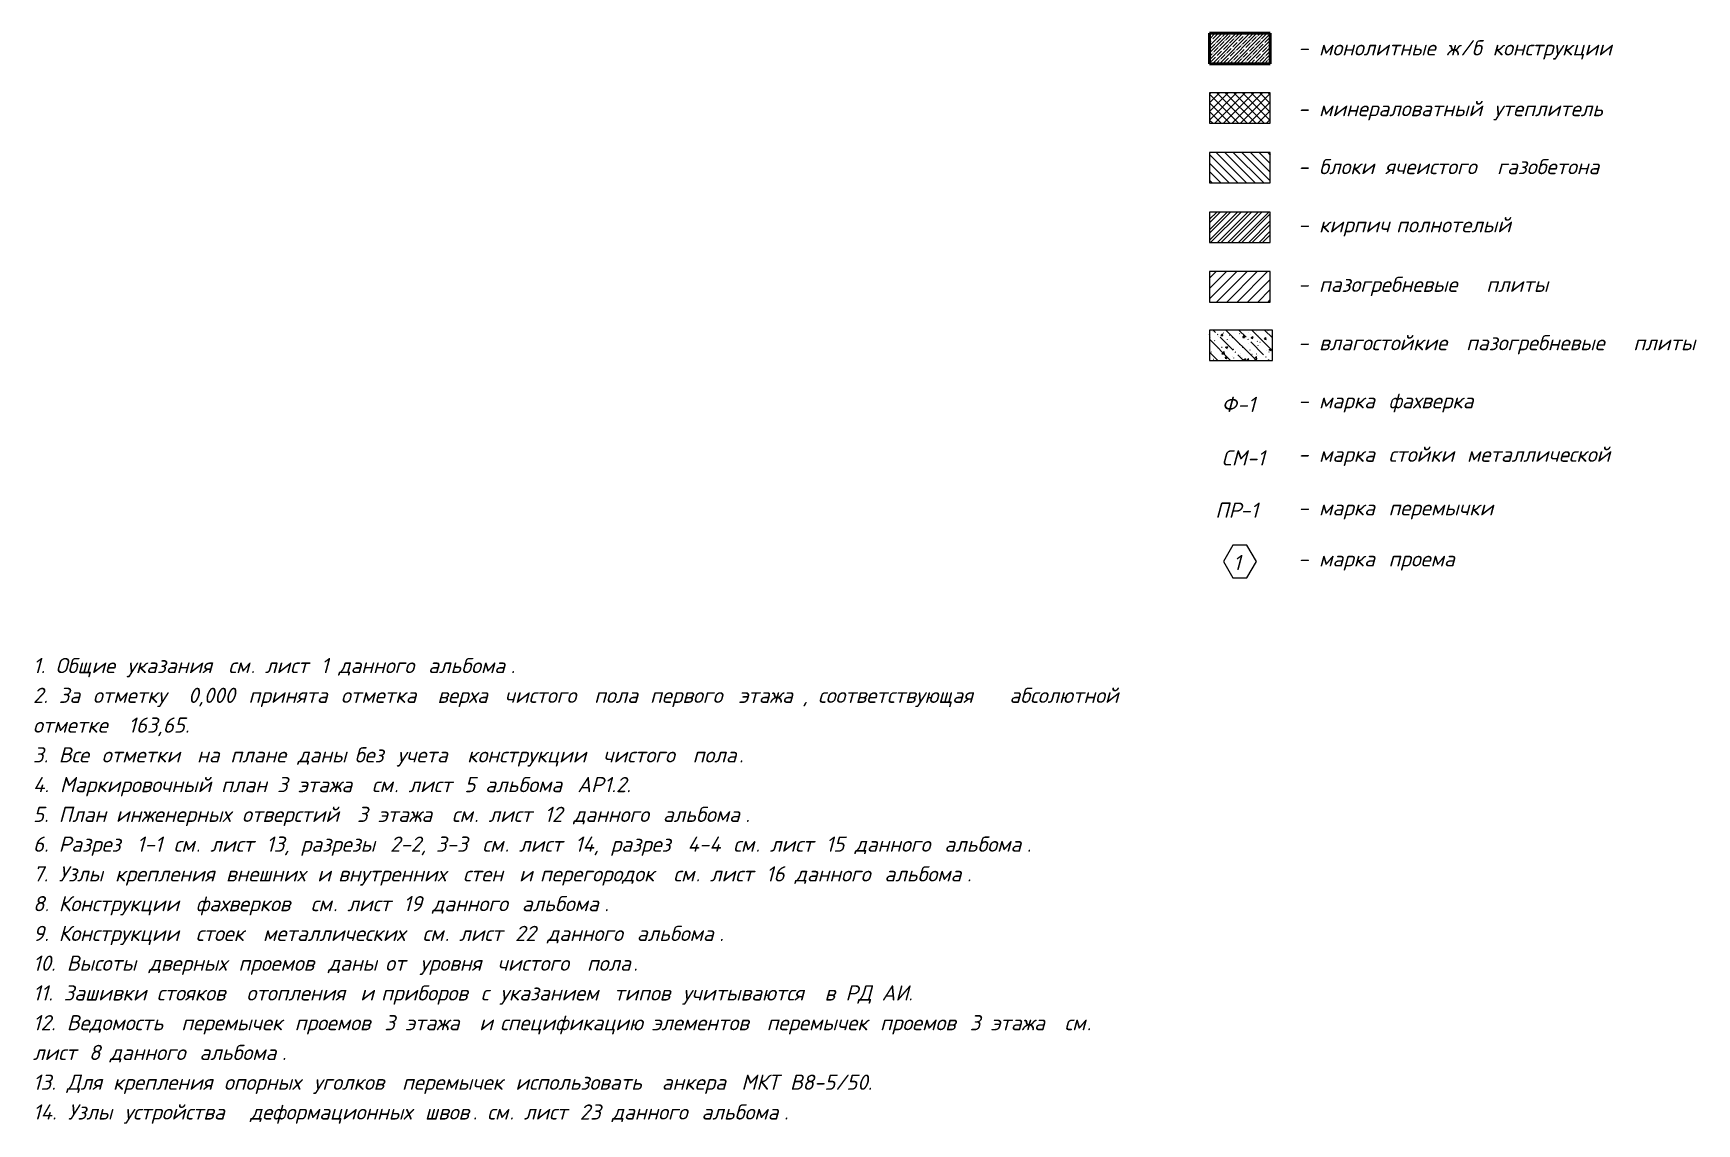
# Model space of a CAD drawing. Header units: millimetres. Extents: x -269418 to 201924, y -5890 to 98643.
# Drawn here: x 146995 to 174366, y 322 to 18256 of the extents above; entities that cross this region are included whole.
import ezdxf

# ---------------------------------------------------------------- set-up
doc = ezdxf.new("R2010")
doc.units = ezdxf.units.MM
for name, color, linetype, lineweight in [('A-DETL-1', 7, 'Continuous', 5), ('A-DETL-2', 7, 'Continuous', 50), ('A-DETL-3', 7, 'Continuous', 13), ('A-DETL-GENF-1', 7, 'Continuous', 5), ('G-ANNO-TEXT', 7, 'Continuous', 9)]:
    doc.layers.add(name, color=color, linetype=linetype, lineweight=lineweight)
for name, color, linetype, lineweight, true_color in [('A-DETL-GENF-3', 7, 'Continuous', 5, 0xce0000), ('A-DETL-GENF-4', 7, 'Continuous', 5, 0x800000), ('A-DETL-GENF-5', 7, 'Continuous', 5, 0x008000), ('A-DETL-GENF-6', 7, 'Continuous', 5, 0x0070df)]:
    doc.layers.add(name, color=color, linetype=linetype, lineweight=lineweight, true_color=true_color)
doc.styles.add('ISOCPEUR_I_5', font='isocpeui.ttf', dxfattribs={"height": 250})

msp = doc.modelspace()

# ---------------------------------------------------------------- hatches: boundary and pattern name
at = {"layer": 'A-DETL-GENF-1'}
h = msp.add_hatch(dxfattribs=at)
h.set_pattern_fill('FP_4', color=256, style=0, pattern_type=2)
h.set_pattern_definition([(45, (144993.455, 0), (-57.02463, 57.02463), []), (45, (145050.48, 0), (-57.02463, 57.02463), [100.806, -20.161, 3.353, -16.808])])
h.paths.add_polyline_path([(167348.4, 17755.8), (167348.4, 18255.8), (166348.4, 18255.8), (166348.4, 17755.8)], flags=0)
h = msp.add_hatch(dxfattribs=at)
h.set_pattern_fill('FP_2', color=256, style=0, pattern_type=2)
h.set_pattern_definition([(45, (144993.45, 0), (-70.71068, 70.71068), []), (135, (144993.45, 0), (-70.71068, -70.71068), [])])
h.paths.add_polyline_path([(167348.4, 16775.8), (167348.4, 17275.8), (166348.4, 17275.8), (166348.4, 16775.8)], flags=0)
at = {"layer": 'A-DETL-GENF-3'}
h = msp.add_hatch(dxfattribs=at)
h.set_pattern_fill('FP_1', color=256, style=0, pattern_type=2)
h.set_pattern_definition([(135, (144993.45, 0), (-70.71068, -70.71068), [])])
h.paths.add_polyline_path([(167348.4, 15795.8), (167348.4, 16295.8), (166348.4, 16295.8), (166348.4, 15795.8)], flags=0)
at = {"layer": 'A-DETL-GENF-4'}
h = msp.add_hatch(dxfattribs=at)
h.set_pattern_fill('FP_10', color=256, style=0, pattern_type=2)
h.set_pattern_definition([(45, (144993.45, 0), (-85.5366, 85.5366), []), (45, (145050.48, 0), (-85.5366, 85.5366), [])])
h.paths.add_polyline_path([(167348.4, 14815.8), (167348.4, 15315.8), (166348.4, 15315.8), (166348.4, 14815.8)], flags=0)
at = {"layer": 'A-DETL-GENF-5'}
h = msp.add_hatch(dxfattribs=at)
h.set_pattern_fill('FP_115', color=256, style=0, pattern_type=2)
h.set_pattern_definition([(45, (144993.45, 0), (-84.8528, 84.8528), [])])
h.paths.add_polyline_path([(167348.4, 13835.8), (167348.4, 14335.8), (166348.4, 14335.8), (166348.4, 13835.8)], flags=0)
at = {"layer": 'A-DETL-GENF-6'}
h = msp.add_hatch(dxfattribs=at)
h.set_pattern_fill('FP_116', color=256, style=0, pattern_type=2)
h.set_pattern_definition([(135, (144993.45, 0), (-212.132, -212.132), [300, -50, 10, -50]), (135, (144993.45, 212), (-212.132, -212.132), []), (50, (144993.45, 0), (358.6306, -31.376), [37.5, -412.5]), (355, (144993.45, 0), (-69.376, 376.0957), [30, -330]), (100.451, (145023.34, -2.6), (289.257, 344.7173), [31.87, -350.571]), (46.184, (144993.45, 100), (533.62, -82.7615), [56.25, -618.75]), (96.636, (145037.9, 93.1), (467.328, 487.062), [47.805, -525.856]), (351.184, (144993.45, 100), (467.333, 487.058), [45, -495]), (21, (145043.45, 75), (298.454, -201.3095), [37.5, -412.5]), (326, (145043.45, 75), (121.657, 362.575), [30, -330]), (71.451, (145068.33, 58.22), (420.112, 161.262), [31.87, -350.571]), (37.5, (144993.45, 0), (6.0799, 166.4469), [3.353, -322.647, 3.353, -331.647, -331.25]), (37.5, (144993.45, 0), (6.0799, 166.4469), [-661, 3.353, -327.897]), (7.5, (144993.45, 0), (131.5348, 197.2059), [3.353, -187.647, 3.353, -315.147, -126.25]), (7.5, (144993.45, 0), (131.5348, 197.2059), [-509.5, 3.353, -122.897]), (327.5, (144881.95, 0), (266.9112, -11.27744), [3.353, -121.647, 3.353, -386.647, -517.5]), (327.5, (144881.95, 0), (266.9112, -11.27744), [-515, 3.353, -514.147]), (317.5, (144831.95, 0), (291.593, 50.0525), [3.353, -159.147, 3.353, -255.647, -367.5]), (317.5, (144831.95, 0), (291.593, 50.0525), [-421.5, 3.353, -364.147])])
h.paths.add_polyline_path([(167387.3, 12875.8), (167387.3, 13375.8), (166348.4, 13375.8), (166348.4, 12875.8)], flags=0)

# ---------------------------------------------------------------- linework, layer by layer
at = {"layer": 'A-DETL-1'}
for p, q in [((167348.4, 17275.8), (166348.4, 17275.8)), ((166348.4, 17275.8), (166348.4, 16775.8)), ((167348.4, 16775.8), (167348.4, 17275.8)), ((166348.4, 16775.8), (167348.4, 16775.8)), ((166732.9, 9839.6), (166577, 9569.6)), ((166963.9, 9839.6), (166732.9, 9839.6)), ((167119.8, 9569.6), (166963.9, 9839.6)), ((166577, 9569.6), (166732.9, 9299.6)), ((166963.9, 9299.6), (167119.8, 9569.6)), ((166732.9, 9299.6), (166963.9, 9299.6))]:
    msp.add_line(p, q, dxfattribs=at)
at = {"layer": 'A-DETL-2'}
for p, q in [((167348.4, 18255.8), (166348.4, 18255.8)), ((166348.4, 18255.8), (166348.4, 17755.8)), ((167348.4, 17755.8), (167348.4, 18255.8)), ((166348.4, 17755.8), (167348.4, 17755.8))]:
    msp.add_line(p, q, dxfattribs=at)
at = {"layer": 'A-DETL-3'}
for p, q in [((167348.4, 16295.8), (166348.4, 16295.8)), ((166348.4, 16295.8), (166348.4, 15795.8)), ((167348.4, 15795.8), (167348.4, 16295.8)), ((166348.4, 15795.8), (167348.4, 15795.8)), ((167348.4, 15315.8), (166348.4, 15315.8)), ((166348.4, 15315.8), (166348.4, 14815.8)), ((167348.4, 14815.8), (167348.4, 15315.8)), ((166348.4, 14815.8), (167348.4, 14815.8)), ((167348.4, 14335.8), (166348.4, 14335.8)), ((166348.4, 14335.8), (166348.4, 13835.8)), ((167348.4, 13835.8), (167348.4, 14335.8)), ((166348.4, 13835.8), (167348.4, 13835.8)), ((167387.3, 13375.8), (166348.4, 13375.8)), ((166348.4, 13375.8), (166348.4, 12875.8)), ((167387.3, 12875.8), (167387.3, 13375.8)), ((166348.4, 12875.8), (167387.3, 12875.8))]:
    msp.add_line(p, q, dxfattribs=at)

# ---------------------------------------------------------------- texts
at = {"layer": 'G-ANNO-TEXT', "char_height": 250, "attachment_point": 1, "style": 'ISOCPEUR_I_5'}
for s, insert, width in [('монолитные', (168150.2, 18141.5), 2348.944), ('\\fISOCPEUR|b0|i1|c204|p34|; ', (170088.2, 18141.5), 192.405), ('\\fISOCPEUR|b0|i1|c204|p34|;ж', (170247, 18141.5), 280.591), ('\\fISOCPEUR|b0|i1|c204|p34|;/', (170478.5, 18141.5), 224.473), ('\\fISOCPEUR|b0|i1|c204|p34|;б', (170663.7, 18141.5), 224.473), ('\\fISOCPEUR|b0|i1|c204|p34|; ', (170848.9, 18141.5), 192.405), ('конструкции', (171007.7, 18141.5), 2517.299), ('- ', (167806.2, 18141.5), 416.877), ('- ', (167806.2, 17141.5), 416.877), ('минераловатный', (168150.2, 17141.5), 3294.936), ('\\fISOCPEUR|b0|i1|c204|p34|; ', (170868.8, 17141.5), 192.405), ('утеплитель', (171027.5, 17141.5), 2356.961), ('блоки', (168150.2, 16188), 1122.362), ('\\fISOCPEUR|b0|i1|c204|p34|; ', (169076.2, 16188), 192.405), ('\\fISOCPEUR|b0|i1|c204|p34|; ', (170921.7, 16188), 192.405), ('газобетона', (171080.4, 16188), 2332.911), ('- ', (167806.2, 16188), 416.877), ('ячеистого', (169234.9, 16188), 2044.303), ('- ', (167806.2, 15232.1), 416.877), ('кирпич', (168150.2, 15232.1), 1346.835), ('\\fISOCPEUR|b0|i1|c204|p34|; ', (169261.4, 15232.1), 192.405), ('полнотелый', (169420.2, 15232.1), 2324.894), ('пазогребневые', (168150.2, 14252.1), 2950.21), ('- ', (167806.2, 14252.1), 416.877), ('плиты', (170901.8, 14252.1), 1202.531), ('- ', (167806.2, 13292.1), 416.877), ('влагостойкие', (168150.2, 13292.1), 2741.771), ('\\fISOCPEUR|b0|i1|c204|p34|; ', (170412.3, 13292.1), 192.405), ('пазогребневые', (170571.1, 13292.1), 2950.21), ('плиты', (173322.8, 13292.1), 1202.531), ('\\fISOCPEUR|b0|i1|c204|p34|; ', (169135.7, 12337.2), 192.405), ('фахверка', (169294.5, 12337.2), 1899.999), ('\\fISOCPEUR|b0|i1|c204|p34|;Ф', (166548.2, 12277.2), 312.658), ('-1', (166806.1, 12277.2), 384.81), ('- ', (167806.2, 12337.2), 416.877), ('марка', (168150.2, 12337.2), 1194.514), ('СМ', (166548.2, 11397.2), 505.063), ('-1', (166964.9, 11397.2), 384.81), ('- ', (167806.2, 11457.2), 416.877), ('марка', (168150.2, 11457.2), 1194.514), ('\\fISOCPEUR|b0|i1|c204|p34|; ', (169135.7, 11457.2), 192.405), ('стойки', (169294.5, 11457.2), 1370.886), ('\\fISOCPEUR|b0|i1|c204|p34|; ', (170425.6, 11457.2), 192.405), ('металлической', (170584.3, 11457.2), 2990.294), ('ПР', (166442.9, 10537.2), 497.046), ('-1', (166853, 10537.2), 384.81), ('- ', (167806.2, 10577.2), 416.877), ('марка', (168150.2, 10577.2), 1194.514), ('\\fISOCPEUR|b0|i1|c204|p34|; ', (169135.7, 10577.2), 192.405), ('перемычки', (169294.5, 10577.2), 2068.354), ('\\fISOCPEUR|b0|i1|c204|p34|;1', (166738, 9677.2), 160.338), ('- ', (167806.2, 9737.2), 416.877), ('марка', (168150.2, 9737.2), 1194.514), ('\\fISOCPEUR|b0|i1|c204|p34|; ', (169135.7, 9737.2), 192.405), ('проема', (169294.5, 9737.2), 1394.936), ('1. ', (146990.5, 7982.1), 448.945), ('Общие', (147361, 7982.1), 1234.599), ('\\fISOCPEUR|b0|i1|c204|p34|; ', (148379.6, 7982.1), 192.405), ('указания', (148538.3, 7982.1), 1827.848), ('\\fISOCPEUR|b0|i1|c204|p34|; ', (150046.5, 7982.1), 192.405), (' 1 ', (151567.8, 7982.1), 545.148), ('\\fISOCPEUR|b0|i1|c204|p34|; ', (153333.9, 7982.1), 192.405), ('альбома', (153492.7, 7982.1), 1643.459), ('см', (150205.2, 7982.1), 440.928), ('. ', (150569, 7982.1), 288.608), ('лист', (150807.2, 7982.1), 921.941), ('данного', (152017.6, 7982.1), 1595.358), ('\\fISOCPEUR|b0|i1|c204|p34|;.', (154848.7, 7982.1), 96.203), ('2. ', (146990.5, 7492.6), 513.08), ('За', (147413.9, 7492.6), 489.029), ('\\fISOCPEUR|b0|i1|c204|p34|; ', (147817.4, 7492.6), 192.405), ('отметку', (147976.1, 7492.6), 1707.594), (' 0,000 ', (149385, 7492.6), 1394.936), ('принята', (150536, 7492.6), 1651.476), ('\\fISOCPEUR|b0|i1|c204|p34|; ', (151898.6, 7492.6), 192.405), ('отметка', (152057.3, 7492.6), 1731.645), ('\\fISOCPEUR|b0|i1|c204|p34|; ', (153486.1, 7492.6), 192.405), ('верха', (153644.8, 7492.6), 1146.413), ('\\fISOCPEUR|b0|i1|c204|p34|; ', (154590.7, 7492.6), 192.405), ('чистого', (154749.4, 7492.6), 1595.358), ('\\fISOCPEUR|b0|i1|c204|p34|; ', (156065.7, 7492.6), 192.405), ('пола', (156224.5, 7492.6), 921.941), ('\\fISOCPEUR|b0|i1|c204|p34|; ', (156985.2, 7492.6), 192.405), ('первого', (157143.9, 7492.6), 1571.308), ('\\fISOCPEUR|b0|i1|c204|p34|; ', (158440.4, 7492.6), 192.405), ('этажа', (158599.1, 7492.6), 1282.7), ('соответствующая', (159908.8, 7492.6), 3623.628), ('\\fISOCPEUR|b0|i1|c204|p34|; ', (162898.6, 7492.6), 192.405), ('абсолютной', (163057.4, 7492.6), 2332.911), ('\\fISOCPEUR|b0|i1|c204|p34|; ', (164982.2, 7492.6), 192.405), (', ', (159657.5, 7492.6), 304.641), ('отметке', (146990.5, 7003.1), 1707.594), (' 163,65.', (148399.4, 7003.1), 1459.071), ('3. ', (146990.5, 6513.7), 513.08), ('Все', (147413.9, 6513.7), 665.401), ('\\fISOCPEUR|b0|i1|c204|p34|; ', (147962.9, 6513.7), 192.405), ('отметки', (148121.6, 6513.7), 1707.594), ('\\fISOCPEUR|b0|i1|c204|p34|; ', (149530.5, 6513.7), 192.405), ('на', (149689.3, 6513.7), 472.996), ('\\fISOCPEUR|b0|i1|c204|p34|; ', (150079.5, 6513.7), 192.405), ('плане', (150238.3, 6513.7), 1146.413), ('\\fISOCPEUR|b0|i1|c204|p34|; ', (151184.2, 6513.7), 192.405), ('даны', (151342.9, 6513.7), 945.991), ('\\fISOCPEUR|b0|i1|c204|p34|; ', (152123.5, 6513.7), 192.405), ('без', (152282.2, 6513.7), 657.384), ('\\fISOCPEUR|b0|i1|c204|p34|; ', (152824.6, 6513.7), 192.405), ('учета', (152983.3, 6513.7), 1202.531), ('\\fISOCPEUR|b0|i1|c204|p34|; ', (153975.5, 6513.7), 192.405), ('конструкции', (154134.3, 6513.7), 2517.299), ('\\fISOCPEUR|b0|i1|c204|p34|; ', (156211.3, 6513.7), 192.405), ('чистого', (156370, 6513.7), 1595.358), ('\\fISOCPEUR|b0|i1|c204|p34|; ', (157686.3, 6513.7), 192.405), ('пола', (157845.1, 6513.7), 921.941), ('\\fISOCPEUR|b0|i1|c204|p34|;.', (158605.7, 6513.7), 96.203), ('4. ', (146990.5, 6024.2), 537.131), ('Маркировочный', (147433.7, 6024.2), 3022.362), ('\\fISOCPEUR|b0|i1|c204|p34|; ', (149927.4, 6024.2), 192.405), (' 3 ', (150846.8, 6024.2), 609.283), ('\\fISOCPEUR|b0|i1|c204|p34|; ', (152407.9, 6024.2), 192.405), (' 5 ', (153929.2, 6024.2), 609.282), ('альбома', (154431.9, 6024.2), 1643.459), ('\\fISOCPEUR|b0|i1|c204|p34|; ', (155787.9, 6024.2), 192.405), ('АР', (155946.7, 6024.2), 529.114), ('1.2.', (156383.2, 6024.2), 577.215), ('план', (150086.2, 6024.2), 921.941), ('этажа', (151349.5, 6024.2), 1282.7), ('см', (152566.6, 6024.2), 440.928), ('. ', (152930.4, 6024.2), 288.608), ('лист', (153168.6, 6024.2), 921.941), ('5. ', (146990.5, 5534.7), 513.08), ('План', (147413.9, 5534.7), 945.991), ('\\fISOCPEUR|b0|i1|c204|p34|; ', (148194.4, 5534.7), 192.405), ('\\fISOCPEUR|b0|i1|c204|p34|; ', (150271.4, 5534.7), 192.405), ('отверстий', (150430.1, 5534.7), 2100.421), (' 3 ', (152163.1, 5534.7), 609.282), ('\\fISOCPEUR|b0|i1|c204|p34|; ', (153724.2, 5534.7), 192.405), (' 12 ', (155245.5, 5534.7), 769.62), ('\\fISOCPEUR|b0|i1|c204|p34|; ', (157196.8, 5534.7), 192.405), ('альбома', (157355.6, 5534.7), 1643.459), ('инженерных', (148353.1, 5534.7), 2324.894), ('этажа', (152665.8, 5534.7), 1282.7), ('см', (153882.9, 5534.7), 440.928), ('. ', (154246.7, 5534.7), 288.608), ('лист', (154484.9, 5534.7), 921.941), ('данного', (155880.5, 5534.7), 1595.358), ('\\fISOCPEUR|b0|i1|c204|p34|;.', (158711.6, 5534.7), 96.203), ('6. ', (146990.5, 5045.2), 513.08), ('Разрез', (147413.9, 5045.2), 1362.869), (' 1-1 ', (148538.3, 5045.2), 929.957), ('см', (149305.6, 5045.2), 440.928), ('лист', (149907.6, 5045.2), 921.941), (' 13, ', (150668.2, 5045.2), 881.856), ('разрезы', (151395.8, 5045.2), 1587.341), (' 2-2, 3-3 ', (152705.5, 5045.2), 2036.286), ('см', (154385.6, 5045.2), 440.928), ('лист', (154987.6, 5045.2), 921.941), (' 14, ', (155748.2, 5045.2), 905.907), ('разрез', (156495.7, 5045.2), 1338.818), (' 4-4 ', (157600.3, 5045.2), 1106.329), ('см', (158513.1, 5045.2), 440.928), ('лист', (159115.1, 5045.2), 921.941), (' 15 ', (159875.7, 5045.2), 769.62), ('данного', (160510.7, 5045.2), 1595.358), ('\\fISOCPEUR|b0|i1|c204|p34|; ', (161827, 5045.2), 192.405), ('альбома', (161985.8, 5045.2), 1643.459), ('. ', (149669.4, 5045.2), 288.608), ('. ', (154749.4, 5045.2), 288.608), ('. ', (158876.9, 5045.2), 288.608), ('\\fISOCPEUR|b0|i1|c204|p34|;.', (163341.8, 5045.2), 96.202), ('7. ', (146990.5, 4555.8), 513.08), ('Узлы', (147413.9, 4555.8), 929.958), ('\\fISOCPEUR|b0|i1|c204|p34|; ', (148181.2, 4555.8), 192.405), ('крепления', (148339.9, 4555.8), 2020.253), ('\\fISOCPEUR|b0|i1|c204|p34|; ', (150006.8, 4555.8), 192.405), ('внешних', (150165.5, 4555.8), 1627.426), ('\\fISOCPEUR|b0|i1|c204|p34|; ', (151508.3, 4555.8), 192.405), ('\\fISOCPEUR|b0|i1|c204|p34|;и', (151667, 4555.8), 224.473), ('\\fISOCPEUR|b0|i1|c204|p34|; ', (151852.3, 4555.8), 192.405), ('внутренних', (152011, 4555.8), 2300.843), ('\\fISOCPEUR|b0|i1|c204|p34|; ', (153909.4, 4555.8), 192.405), ('стен', (154068.1, 4555.8), 921.941), ('\\fISOCPEUR|b0|i1|c204|p34|; ', (154828.8, 4555.8), 192.405), ('\\fISOCPEUR|b0|i1|c204|p34|;и', (154987.6, 4555.8), 224.473), ('\\fISOCPEUR|b0|i1|c204|p34|; ', (155172.8, 4555.8), 192.405), ('перегородок', (155331.5, 4555.8), 2469.198), ('\\fISOCPEUR|b0|i1|c204|p34|; ', (157368.8, 4555.8), 192.405), ('см', (157527.6, 4555.8), 440.928), ('лист', (158129.5, 4555.8), 921.941), (' 16 ', (158890.2, 4555.8), 769.62), ('данного', (159525.2, 4555.8), 1595.358), ('\\fISOCPEUR|b0|i1|c204|p34|; ', (160841.5, 4555.8), 192.405), ('альбома', (161000.2, 4555.8), 1643.459), ('. ', (157891.4, 4555.8), 288.608), ('\\fISOCPEUR|b0|i1|c204|p34|;.', (162356.2, 4555.8), 96.203), ('8. ', (146990.5, 4066.3), 513.08), ('Конструкции', (147413.9, 4066.3), 2541.349), ('\\fISOCPEUR|b0|i1|c204|p34|; ', (149510.7, 4066.3), 192.405), ('фахверков', (149669.4, 4066.3), 2100.421), ('\\fISOCPEUR|b0|i1|c204|p34|; ', (151402.5, 4066.3), 192.405), ('см', (151561.2, 4066.3), 440.928), ('. ', (151925, 4066.3), 288.608), ('лист', (152163.1, 4066.3), 921.941), (' 19 ', (152923.8, 4066.3), 769.62), ('данного', (153558.8, 4066.3), 1595.358), ('\\fISOCPEUR|b0|i1|c204|p34|; ', (154875.1, 4066.3), 192.405), ('альбома', (155033.9, 4066.3), 1643.459), ('\\fISOCPEUR|b0|i1|c204|p34|;.', (156389.9, 4066.3), 96.203), ('9. ', (146990.5, 3576.8), 513.08), ('Конструкции', (147413.9, 3576.8), 2541.349), ('\\fISOCPEUR|b0|i1|c204|p34|; ', (149510.7, 3576.8), 192.405), ('\\fISOCPEUR|b0|i1|c204|p34|; ', (150615.3, 3576.8), 192.405), ('\\fISOCPEUR|b0|i1|c204|p34|; ', (153241.3, 3576.8), 192.405), (' 22 ', (154762.7, 3576.8), 833.755), ('\\fISOCPEUR|b0|i1|c204|p34|; ', (156766.9, 3576.8), 192.405), ('альбома', (156925.6, 3576.8), 1643.459), ('стоек', (149669.4, 3576.8), 1146.413), ('металлических', (150774.1, 3576.8), 2990.294), ('см', (153400.1, 3576.8), 440.928), ('. ', (153763.9, 3576.8), 288.608), ('лист', (154002, 3576.8), 921.941), ('данного', (155450.6, 3576.8), 1595.358), ('\\fISOCPEUR|b0|i1|c204|p34|;.', (158281.6, 3576.8), 96.203), ('10. ', (146990.5, 3087.3), 673.418), ('Высоты', (147546.2, 3087.3), 1443.037), ('\\fISOCPEUR|b0|i1|c204|p34|; ', (148736.8, 3087.3), 192.405), ('дверных', (148895.5, 3087.3), 1595.358), ('\\fISOCPEUR|b0|i1|c204|p34|; ', (150211.8, 3087.3), 192.405), ('проемов', (150370.6, 3087.3), 1595.358), ('\\fISOCPEUR|b0|i1|c204|p34|; ', (151686.9, 3087.3), 192.405), ('даны', (151845.6, 3087.3), 945.991), ('\\fISOCPEUR|b0|i1|c204|p34|; ', (152626.2, 3087.3), 192.405), ('от', (152784.9, 3087.3), 505.063), ('\\fISOCPEUR|b0|i1|c204|p34|; ', (153201.6, 3087.3), 192.405), ('уровня', (153360.4, 3087.3), 1346.835), ('\\fISOCPEUR|b0|i1|c204|p34|; ', (154471.6, 3087.3), 192.405), ('чистого', (154630.4, 3087.3), 1595.358), ('\\fISOCPEUR|b0|i1|c204|p34|; ', (155946.7, 3087.3), 192.405), ('пола', (156105.4, 3087.3), 921.941), ('\\fISOCPEUR|b0|i1|c204|p34|;.', (156866.1, 3087.3), 96.203), ('11. ', (146990.5, 2597.8), 609.283), ('Зашивки', (147493.2, 2597.8), 1667.51), ('\\fISOCPEUR|b0|i1|c204|p34|; ', (148869.1, 2597.8), 192.405), ('стояков', (149027.8, 2597.8), 1595.358), ('\\fISOCPEUR|b0|i1|c204|p34|; ', (150344.1, 2597.8), 192.405), ('отопления', (150502.9, 2597.8), 2076.371), ('\\fISOCPEUR|b0|i1|c204|p34|; ', (152216.1, 2597.8), 192.405), ('\\fISOCPEUR|b0|i1|c204|p34|;и', (152374.8, 2597.8), 224.473), ('\\fISOCPEUR|b0|i1|c204|p34|; ', (152560, 2597.8), 192.405), ('приборов', (152718.8, 2597.8), 1795.78), ('\\fISOCPEUR|b0|i1|c204|p34|; ', (154200.4, 2597.8), 192.405), ('\\fISOCPEUR|b0|i1|c204|p34|;с', (154359.2, 2597.8), 192.405), ('\\fISOCPEUR|b0|i1|c204|p34|; ', (154517.9, 2597.8), 192.405), ('указанием', (154676.7, 2597.8), 2076.371), ('\\fISOCPEUR|b0|i1|c204|p34|; ', (156389.9, 2597.8), 192.405), ('типов', (156548.6, 2597.8), 1178.481), ('\\fISOCPEUR|b0|i1|c204|p34|; ', (157521, 2597.8), 192.405), ('учитываются', (157679.7, 2597.8), 2637.552), ('\\fISOCPEUR|b0|i1|c204|p34|; ', (159855.9, 2597.8), 192.405), ('\\fISOCPEUR|b0|i1|c204|p34|;в', (160014.7, 2597.8), 224.473), ('\\fISOCPEUR|b0|i1|c204|p34|; ', (160199.9, 2597.8), 192.405), ('РД', (160358.6, 2597.8), 529.114), ('\\fISOCPEUR|b0|i1|c204|p34|; ', (160795.2, 2597.8), 192.405), ('АИ', (160953.9, 2597.8), 529.114), ('\\fISOCPEUR|b0|i1|c204|p34|;.', (161390.5, 2597.8), 96.203), ('12. ', (146990.5, 2108.4), 673.418), ('Ведомость', (147546.2, 2108.4), 2092.404), ('\\fISOCPEUR|b0|i1|c204|p34|; ', (149272.6, 2108.4), 192.405), ('перемычек', (149431.3, 2108.4), 2068.354), ('\\fISOCPEUR|b0|i1|c204|p34|; ', (151137.9, 2108.4), 192.405), ('проемов', (151296.6, 2108.4), 1595.358), (' 3 ', (152612.9, 2108.4), 609.282), ('этажа', (153115.6, 2108.4), 1282.7), ('\\fISOCPEUR|b0|i1|c204|p34|; ', (154174, 2108.4), 192.405), ('\\fISOCPEUR|b0|i1|c204|p34|;и', (154332.7, 2108.4), 224.473), ('\\fISOCPEUR|b0|i1|c204|p34|; ', (154517.9, 2108.4), 192.405), ('спецификацию', (154676.7, 2108.4), 2829.957), ('\\fISOCPEUR|b0|i1|c204|p34|; ', (157011.6, 2108.4), 192.405), ('элементов', (157170.4, 2108.4), 2100.421), ('\\fISOCPEUR|b0|i1|c204|p34|; ', (158903.4, 2108.4), 192.405), ('перемычек', (159062.2, 2108.4), 2068.354), ('\\fISOCPEUR|b0|i1|c204|p34|; ', (160768.7, 2108.4), 192.405), ('проемов', (160927.5, 2108.4), 1595.358), (' 3 ', (162243.8, 2108.4), 609.283), ('этажа', (162746.5, 2108.4), 1282.7), ('\\fISOCPEUR|b0|i1|c204|p34|; ', (163804.8, 2108.4), 192.405), ('см', (163963.6, 2108.4), 440.928), ('. ', (164327.4, 2108.4), 288.608), ('лист', (146990.5, 1618.9), 921.941), (' 8 ', (147751.2, 1618.9), 609.282), ('данного', (148253.9, 1618.9), 1595.358), ('\\fISOCPEUR|b0|i1|c204|p34|; ', (149570.2, 1618.9), 192.405), ('альбома', (149729, 1618.9), 1643.459), ('\\fISOCPEUR|b0|i1|c204|p34|;.', (151085, 1618.9), 96.203), ('13. ', (146990.5, 1129.4), 673.418), ('Для', (147546.2, 1129.4), 729.536), ('\\fISOCPEUR|b0|i1|c204|p34|; ', (148148.1, 1129.4), 192.405), ('\\fISOCPEUR|b0|i1|c204|p34|; ', (149973.7, 1129.4), 192.405), ('\\fISOCPEUR|b0|i1|c204|p34|; ', (151448.8, 1129.4), 192.405), ('\\fISOCPEUR|b0|i1|c204|p34|; ', (152904, 1129.4), 192.405), ('\\fISOCPEUR|b0|i1|c204|p34|; ', (154769.3, 1129.4), 192.405), ('\\fISOCPEUR|b0|i1|c204|p34|; ', (157177, 1129.4), 192.405), ('\\fISOCPEUR|b0|i1|c204|p34|; ', (158486.7, 1129.4), 192.405), ('МКТ', (158645.4, 1129.4), 777.637), ('\\fISOCPEUR|b0|i1|c204|p34|; ', (159287, 1129.4), 192.405), ('\\fISOCPEUR|b0|i1|c204|p34|;В', (159445.8, 1129.4), 248.523), ('8-5/50.', (159650.8, 1129.4), 1443.037), ('крепления', (148306.8, 1129.4), 2020.253), ('опорных', (150132.5, 1129.4), 1595.358), ('уголков', (151607.5, 1129.4), 1571.307), ('перемычек', (153062.7, 1129.4), 2068.354), ('использовать', (154928, 1129.4), 2725.737), ('анкера', (157335.7, 1129.4), 1394.936), ('14. ', (146990.5, 639.9), 697.468), ('Узлы', (147566, 639.9), 929.958), ('\\fISOCPEUR|b0|i1|c204|p34|; ', (148333.3, 639.9), 192.405), ('устройства', (148492, 639.9), 2316.877), ('\\fISOCPEUR|b0|i1|c204|p34|; ', (150403.7, 639.9), 192.405), ('деформационных', (150562.4, 639.9), 3294.936), ('\\fISOCPEUR|b0|i1|c204|p34|; ', (153281, 639.9), 192.405), ('швов', (153439.8, 639.9), 954.008), ('см', (154465, 639.9), 440.928), ('лист', (155066.9, 639.9), 921.941), (' 23 ', (155827.6, 639.9), 833.755), ('данного', (156515.5, 639.9), 1595.358), ('\\fISOCPEUR|b0|i1|c204|p34|; ', (157831.8, 639.9), 192.405), ('альбома', (157990.6, 639.9), 1643.459), ('. ', (154226.9, 639.9), 288.608), ('. ', (154828.8, 639.9), 288.608), ('\\fISOCPEUR|b0|i1|c204|p34|;.', (159346.6, 639.9), 96.203)]:
    msp.add_mtext(s, dxfattribs=dict(at, insert=insert, width=width))

doc.saveas('drawing.dxf')
